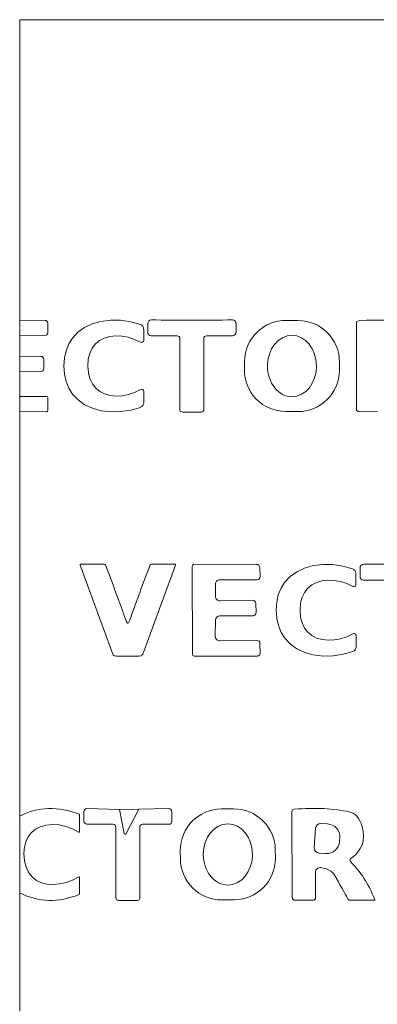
# Model space of a CAD drawing. Extents: x 0 to 650, y 0 to 488.
# Drawn here: x 0 to 89.3, y 242.1 to 488 of the extents above; entities that cross this region are included whole.
import ezdxf

# ---------------------------------------------------------------- set-up
doc = ezdxf.new("R2010")
doc.units = 0
doc.linetypes.add('Solid', pattern=[0])
doc.layers.add('Layer 1', color=7, linetype='Solid', lineweight=0)

msp = doc.modelspace()

# ---------------------------------------------------------------- linework, layer by layer
at = {"layer": 'Layer 1', "color": 7, "linetype": 'Solid', "lineweight": 0}
for p, q in [((0, 412.75), (0, 488)), ((0, 488), (650, 488)), ((0, 403.77), (0, 409.16)), ((0, 393.84), (0, 400.18)), ((0, 289.08), (0, 390.15)), ((0, 0), (0, 269.9))]:
    msp.add_line(p, q, dxfattribs=at)
at = {"layer": 'Layer 1', "color": 9, "linetype": 'Solid', "lineweight": 0}
for p, q in [((6.33, 412.88), (0, 412.75)), ((7, 409.79), (7, 412.23)), ((16.18, 411.13), (14.54, 409.95)), ((18.13, 412.05), (16.18, 411.13)), ((20.26, 412.65), (18.13, 412.05)), ((22.7, 412.95), (20.26, 412.65)), ((25.21, 412.91), (22.7, 412.95)), ((27.72, 412.54), (25.21, 412.91)), ((30.16, 411.86), (27.72, 412.54)), ((30.97, 407.88), (30.96, 410.72)), ((31.97, 412.1), (31.97, 409.91)), ((54.02, 409.9), (54.02, 412.1)), ((69.57, 412.87), (66.57, 412.89)), ((84.07, 412.18), (84.1, 390.77)), ((0, 409.16), (6.31, 409.11)), ((13.17, 408.47), (12.26, 407)), ((14.54, 409.95), (13.17, 408.47)), ((19.96, 407.83), (21.12, 408.44)), ((21.12, 408.44), (22.5, 408.85)), ((22.5, 408.85), (23.97, 409.02)), ((23.97, 409.02), (25.53, 408.95)), ((25.53, 408.95), (27.11, 408.66)), ((27.11, 408.66), (28.67, 408.14)), ((32.82, 409.06), (39.34, 409.05)), ((40.03, 408.36), (40.01, 390.47)), ((45.97, 390.47), (45.96, 408.36)), ((46.65, 409.05), (53.16, 409.05)), ((12.26, 407), (11.59, 405.31)), ((17.5, 404.62), (18.12, 405.93)), ((18.12, 405.93), (18.95, 407)), ((18.95, 407), (19.96, 407.83)), ((28.67, 408.14), (30.17, 407.41)), ((5.31, 403.88), (0, 403.77)), ((11.19, 403.5), (11.06, 401.47)), ((11.59, 405.31), (11.19, 403.5)), ((17.14, 403.17), (17.5, 404.62)), ((6.01, 400.77), (6.01, 403.19)), ((11.06, 401.47), (11.2, 399.45)), ((17.02, 401.49), (17.14, 403.17)), ((17.15, 399.81), (17.02, 401.49)), ((56.13, 402.59), (56.11, 400.57)), ((79.85, 400.41), (79.87, 402.43)), ((0, 400.18), (5.36, 400.13)), ((11.2, 399.45), (11.6, 397.64)), ((17.51, 398.36), (17.15, 399.81)), ((11.6, 397.64), (12.28, 395.95)), ((18.14, 397.05), (17.51, 398.36)), ((18.98, 395.98), (18.14, 397.05)), ((19.99, 395.15), (18.98, 395.98)), ((6.7, 393.92), (0, 393.84)), ((6.99, 390.36), (6.99, 393.63)), ((12.28, 395.95), (13.2, 394.49)), ((13.2, 394.49), (14.58, 393.01)), ((21.15, 394.55), (19.99, 395.15)), ((22.53, 394.15), (21.15, 394.55)), ((24, 393.98), (22.53, 394.15)), ((25.56, 394.06), (24, 393.98)), ((27.14, 394.36), (25.56, 394.06)), ((28.7, 394.89), (27.14, 394.36)), ((30.19, 395.62), (28.7, 394.89)), ((31, 392.31), (31, 395.15)), ((14.58, 393.01), (16.22, 391.84)), ((16.22, 391.84), (18.18, 390.93)), ((27.76, 390.48), (30.2, 391.17)), ((0, 390.15), (6.69, 390.07)), ((18.18, 390.93), (20.31, 390.34)), ((20.31, 390.34), (22.75, 390.05)), ((22.75, 390.05), (25.26, 390.1)), ((25.26, 390.1), (27.76, 390.48)), ((66.41, 390.13), (69.41, 390.11)), ((84.78, 390.09), (89.31, 390.1)), ((15.08, 351.79), (23.27, 329.53)), ((21.19, 351.99), (15.21, 351.99)), ((30.72, 329.53), (38.92, 351.78)), ((38.79, 351.98), (32.81, 351.98)), ((59.13, 351.96), (43.57, 351.92)), ((75.7, 351.94), (73.26, 351.63)), ((78.2, 351.9), (75.7, 351.94)), ((80.71, 351.53), (78.2, 351.9)), ((43.09, 351.44), (43.12, 329.49)), ((60.03, 348.91), (59.97, 351.12)), ((69.18, 350.11), (67.55, 348.94)), ((71.13, 351.03), (69.18, 350.11)), ((73.26, 351.63), (71.13, 351.03)), ((83.15, 350.85), (80.71, 351.53)), ((83.96, 346.88), (83.95, 349.72)), ((85, 351.08), (84.99, 348.89)), ((48.9, 343.93), (48.87, 347.01)), ((49.92, 348.08), (59.23, 348.1)), ((66.17, 347.45), (65.27, 345.99)), ((67.55, 348.94), (66.17, 347.45)), ((71.95, 345.99), (72.96, 346.82)), ((72.96, 346.82), (74.12, 347.43)), ((74.12, 347.43), (75.49, 347.84)), ((75.49, 347.84), (76.96, 348.01)), ((76.96, 348.01), (78.53, 347.94)), ((78.53, 347.94), (80.11, 347.65)), ((80.11, 347.65), (81.67, 347.13)), ((81.67, 347.13), (83.16, 346.4)), ((85.85, 348.04), (92.36, 348.04)), ((65.27, 345.99), (64.59, 344.3)), ((70.5, 343.61), (71.12, 344.92)), ((71.12, 344.92), (71.95, 345.99)), ((58.12, 342.97), (50.03, 342.84)), ((59.06, 339.9), (58.98, 342.15)), ((64.2, 342.49), (64.07, 340.47)), ((64.59, 344.3), (64.2, 342.49)), ((70.02, 340.48), (70.14, 342.16)), ((70.14, 342.16), (70.5, 343.61)), ((64.07, 340.47), (64.21, 338.45)), ((70.15, 338.8), (70.02, 340.48)), ((48.84, 334), (48.88, 338.04)), ((49.95, 339.11), (58.27, 339.09)), ((64.21, 338.45), (64.61, 336.64)), ((70.52, 337.35), (70.15, 338.8)), ((71.15, 336.04), (70.52, 337.35)), ((64.61, 336.64), (65.29, 334.95)), ((65.29, 334.95), (66.21, 333.49)), ((71.98, 334.98), (71.15, 336.04)), ((72.99, 334.15), (71.98, 334.98)), ((83.19, 334.62), (81.7, 333.89)), ((59.33, 332.94), (50.01, 332.85)), ((60.03, 329.69), (60, 332.28)), ((66.21, 333.49), (67.59, 332.01)), ((74.15, 333.55), (72.99, 334.15)), ((75.53, 333.15), (74.15, 333.55)), ((77, 332.99), (75.53, 333.15)), ((78.56, 333.06), (77, 332.99)), ((80.14, 333.36), (78.56, 333.06)), ((81.7, 333.89), (80.14, 333.36)), ((84, 331.31), (84, 334.15)), ((67.59, 332.01), (69.23, 330.84)), ((69.23, 330.84), (71.18, 329.93)), ((71.18, 329.93), (73.32, 329.34)), ((80.76, 329.48), (83.2, 330.18)), ((43.56, 329.05), (59.41, 329.06)), ((73.32, 329.34), (75.75, 329.05)), ((75.75, 329.05), (78.26, 329.1)), ((78.26, 329.1), (80.76, 329.48)), ((24.96, 290.76), (16.76, 290.93)), ((29.72, 290.84), (24.96, 290.76)), ((37.2, 290.97), (29.72, 290.84)), ((53.39, 290.88), (50.41, 290.86)), ((14.93, 285.22), (14.93, 289.33)), ((16.01, 290.2), (16.01, 287.83)), ((37.99, 287.73), (37.99, 290.19)), ((68, 290.19), (68.07, 268.74)), ((2.85, 284.91), (3.91, 285.79)), ((3.91, 285.79), (5.14, 286.43)), ((5.14, 286.43), (6.6, 286.83)), ((6.6, 286.83), (8.16, 286.98)), ((8.16, 286.98), (9.84, 286.87)), ((9.84, 286.87), (11.53, 286.5)), ((11.53, 286.5), (13.17, 285.9)), ((13.17, 285.9), (14.71, 285.09)), ((16.8, 287.04), (23.28, 287.04)), ((24.02, 286.3), (24.02, 268.62)), ((29.98, 268.57), (29.98, 286.32)), ((30.7, 287.03), (37.3, 287.03)), ((73.87, 286.03), (73.58, 281.15)), ((76.88, 287.1), (75.21, 287.21)), ((1.51, 282.66), (2.08, 283.89)), ((2.08, 283.89), (2.85, 284.91)), ((79.9, 282.7), (79.97, 283.72)), ((1.05, 279.75), (1.17, 281.31)), ((1.17, 281.31), (1.51, 282.66)), ((40.11, 280.42), (40.13, 278.42)), ((63.85, 278.58), (63.83, 280.58)), ((1.18, 277.88), (1.05, 279.75)), ((74.76, 279.82), (76.42, 279.72)), ((1.58, 276.29), (1.18, 277.88)), ((2.26, 274.9), (1.58, 276.29)), ((75.17, 276.21), (76.65, 275.86)), ((76.65, 275.86), (77.7, 275.3)), ((3.17, 273.79), (2.26, 274.9)), ((4.22, 273), (3.17, 273.79)), ((5.41, 272.44), (4.22, 273)), ((13.19, 273.09), (11.57, 272.5)), ((14.75, 273.88), (13.19, 273.09)), ((14.96, 269.72), (14.96, 273.76)), ((73.9, 268.68), (73.88, 275.08)), ((77.7, 275.3), (78.43, 274.61)), ((78.43, 274.61), (79.06, 273.67)), ((6.82, 272.09), (5.41, 272.44)), ((8.32, 271.99), (6.82, 272.09)), ((9.93, 272.13), (8.32, 271.99)), ((11.57, 272.5), (9.93, 272.13)), ((50.57, 268.12), (53.55, 268.14)), ((82.35, 268.07), (88.57, 268.09)), ((24.62, 268.01), (29.43, 268.01)), ((68.76, 268.05), (73.29, 268.06))]:
    msp.add_line(p, q, dxfattribs=at)
at = {"layer": 'Layer 1', "color": 8, "linetype": 'Solid', "lineweight": 0}
for p, q in [((0, 409.16), (0, 412.75)), ((0, 400.18), (0, 403.77)), ((0, 390.15), (0, 393.84)), ((0, 269.9), (0, 289.08))]:
    msp.add_line(p, q, dxfattribs=at)
at = {"layer": 'Layer 1', "color": 251, "linetype": 'Solid', "lineweight": 0}
for p, q in [((24.96, 290.76), (26.12, 284.76)), ((26.59, 284.69), (29.72, 290.84))]:
    msp.add_line(p, q, dxfattribs=at)
at = {"layer": 'Layer 1', "color": 9, "linetype": 'Solid', "lineweight": 0}
for centre, start, end in [((66.5, 402.52), 89.6, 179.6), ((69.5, 402.5), 359.6, 449.6), ((66.48, 400.5), 179.6, 269.6), ((69.48, 400.48), 269.6, 359.6), ((50.48, 280.49), 90.4, 180.4), ((53.46, 280.51), 0.4, 90.4), ((50.5, 278.49), 180.4, 270.4), ((53.48, 278.51), 270.4, 360.4)]:
    msp.add_arc(centre, 10.37, start, end, dxfattribs=at)
for centre, major_axis, ratio, start_param, end_param in [((-117.92, 222.27), (227.31, 183.55), 0.227771, 0.179079, 0.320619), ((6.34, 412.23), (0.66, 0.005), 0.984963, 6.275724, 7.861443), ((29.75, 410.72), (0.2, 1.19), 0.998555, 4.885985, 6.109589), ((32.88, 412.1), (0.902, -0.003), 0.998379, 1.568469, 3.14392), ((88.18, 419.03), (87.48, 3.37), 0.057538, 4.025776, 4.167315), ((-2.19, 419.06), (87.47, -3.42), 0.057542, 5.257421, 5.398961), ((53.11, 412.1), (0.902, 0.003), 0.998379, 6.280858, 7.856309), ((84.68, 412.18), (0.609, 0.022), 0.997541, 1.605827, 3.106562), ((6.32, 409.79), (0.68, -0.005), 0.999895, 4.705143, 6.290431), ((32.83, 409.91), (0, -0.855), 1, 4.711226, 6.282023), ((39.34, 408.36), (0.411, -0.547), 1, 0.925164, 2.49596), ((46.65, 408.36), (0.682, 0.046), 1, 1.504064, 3.07486), ((53.16, 409.9), (0.855, 0.003), 1, 4.709697, 6.280493), ((68, 401.49), (-0.01, 7.66), 0.798956, 0, 1.570796), ((68, 401.49), (-0.01, 7.66), 0.798956, 4.712389, 6.283185), ((30.44, 407.88), (0.137, 0.522), 0.990368, 2.877415, 4.976566), ((5.32, 403.19), (0.69, 0.005), 0.999898, 6.276043, 7.861124), ((68, 401.49), (-0.01, 7.66), 0.798956, 1.570796, 3.141593), ((68, 401.49), (-0.01, 7.66), 0.798956, 3.141593, 4.712389), ((5.37, 400.77), (0.64, -0.005), 0.999882, 4.704697, 6.290877), ((6.7, 393.63), (0.271, -0.105), 1, 0.368667, 1.939463), ((30.46, 395.15), (0.14, -0.522), 0.990368, 1.306619, 3.40577), ((29.79, 392.31), (0.21, -1.19), 0.998555, 0.173596, 1.3972), ((6.7, 390.36), (0.29, -0.005), 0.999445, 4.695728, 6.299846), ((40.45, 390.47), (0.03, 0.447), 0.997941, 1.63699, 3.075399), ((223.96, 395.11), (183.65, 5.06), 0.004797, 3.1707, 3.31224), ((-138.06, 395.21), (183.72, -5.17), 0.004795, 6.11255, 6.254089), ((45.52, 390.47), (0.03, -0.447), 0.997941, 0.066194, 1.504603), ((84.78, 390.77), (0.082, 0.681), 1, 1.692467, 3.263264), ((15.21, 351.85), (0.028, -0.143), 0.972994, 2.951404, 4.902578), ((21.19, 351.71), (0.053, -0.277), 0.98261, 1.756216, 2.956173), ((21.64, 322.84), (35.31, -101.37), 0.090071, 1.687528, 1.829068), ((32.34, 322.84), (35.39, 101.34), 0.090071, 1.312525, 1.454064), ((32.81, 351.7), (0.053, 0.277), 0.98261, 0.18542, 1.385377), ((38.79, 351.84), (0.028, 0.143), 0.972994, 4.5222, 6.473374), ((43.57, 351.45), (0.483, 0.005), 0.9798, 1.560383, 3.152006), ((59.13, 351.11), (0.006, -0.846), 0.999927, 1.57682, 3.135569), ((85.9, 351.08), (0.901, -0.003), 0.998379, 1.568469, 3.14392), ((141.13, 358.03), (87.36, 3.4), 0.057538, 4.025776, 4.167315), ((82.74, 349.71), (0.2, 1.19), 0.998555, 4.885985, 6.109589), ((49.92, 347.04), (0.01, -1.05), 0.999822, 3.13216, 4.721822), ((59.23, 348.9), (0.006, -0.796), 0.999922, 6.276936, 7.860231), ((83.43, 346.87), (0.137, 0.522), 0.990368, 2.877415, 4.976566), ((85.85, 348.89), (0.391, -0.759), 1, 4.235936, 5.806732), ((50.01, 343.94), (1.11, 0.02), 0.999878, 3.137089, 4.716893), ((58.13, 342.12), (0.856, 0.022), 0.988538, 0.01226, 1.558536), ((58.27, 339.88), (0.011, -0.786), 0.999688, 6.270688, 7.866479), ((29.67, 393.82), (2.65, 56.58), 0.05794, 3.00274, 3.144279), ((32.58, 393.82), (5.56, 56.58), 0.037209, 3.145231, 3.286771), ((49.95, 338.03), (0, 1.08), 0.990522, 0.004717, 1.56608), ((83.46, 334.16), (0.14, -0.521), 0.990368, 1.306619, 3.40577), ((50, 334.01), (1.16, 0.01), 0.999963, 3.137282, 4.716699), ((59.34, 332.27), (0.02, -0.664), 1, 1.556564, 3.12736), ((59.41, 329.69), (0.176, 0.599), 1, 3.428365, 4.999161), ((82.79, 331.32), (0.21, -1.19), 0.998555, 0.173596, 1.3972), ((23.95, 329.79), (0.074, -0.732), 0.992696, 4.971474, 6.0241), ((255.42, 335.91), (231.66, 6.82), 0.005032, 3.167105, 3.308644), ((-201.42, 336.1), (231.64, -7.01), 0.005032, 6.116133, 6.257672), ((30.03, 329.79), (0.075, 0.732), 0.992696, 3.400678, 4.453303), ((43.56, 329.49), (0.176, 0.407), 1, 1.979509, 3.550305), ((84.02, -377.35), (78.21, -668.22), 0.155152, 3.05732, 3.198859), ((16.74, 290.2), (0.73, -0.01), 0.999645, 1.557466, 3.154923), ((37.21, 290.19), (0.78, 0.005), 0.99992, 6.276857, 7.86031), ((68.61, 290.19), (0.61, 0.023), 0.997541, 1.605827, 3.106562), ((-134.08, 99.59), (227.47, 184.26), 0.227771, 0.179079, 0.320619), ((14.74, 289.32), (0.038, 0.207), 0.922866, 4.909214, 6.08636), ((16.8, 287.83), (0.002, -0.79), 1, 4.709745, 6.280542), ((-67.96, 33.23), (151.33, 256.48), 0.109366, 6.177499, 6.319038), ((23.28, 286.3), (0.625, -0.396), 1, 0.565112, 2.135908), ((30.7, 286.32), (0.72, 0), 0.986111, 1.570796, 3.141593), ((37.3, 287.73), (0, -0.7), 0.985714, 6.283185, 7.853982), ((52, 279.5), (-0.01, 7.66), 0.801567, 0, 1.570796), ((52, 279.5), (-0.01, 7.66), 0.801567, 4.712389, 6.283185), ((75.13, 285.95), (0.61, 1.1), 1, 0.446805, 2.017601), ((76.68, 283.92), (3.28, -0.2), 0.969605, 6.283185, 7.853982), ((-480.46, 529.56), (565.8, -248.08), 0.096967, 6.220007, 6.361546), ((14.79, 285.22), (0.04, 0.143), 0.959604, 2.85842, 4.995561), ((74.83, 281.08), (0.922, 0.859), 1, 2.330495, 3.901291), ((76.62, 282.9), (3.28, -0.2), 0.969605, 4.712389, 6.283185), ((52, 279.5), (-0.01, 7.66), 0.801567, 1.570796, 3.141593), ((52, 279.5), (-0.01, 7.66), 0.801567, 3.141593, 4.712389), ((82.99, 278.06), (0.334, -0.413), 0.980339, 3.032279, 4.821703), ((75.02, 275.08), (1.13, -0.07), 0.999106, 1.505282, 3.207107), ((-39.53, 50.65), (117.37, 230.5), 0.268035, 6.057586, 6.199125), ((14.82, 273.76), (0.136, 0.036), 0.991111, 6.023621, 8.113546), ((-57.02, 552.94), (139.54, -285.31), 0.006945, 6.07382, 6.215359), ((69.09, 940.32), (62.89, 672.25), 0.154741, 3.080882, 3.222421), ((14.69, 269.72), (0.261, 0.056), 0.971021, 4.918515, 6.077059), ((24.62, 268.62), (0, 0.61), 0.983607, 1.570796, 3.141593), ((29.43, 268.57), (0, -0.56), 0.982143, 6.283185, 7.853982), ((68.75, 268.74), (0.663, 0.18), 1, 2.87973, 4.450526), ((73.29, 268.68), (0.617, 0), 1, 4.715361, 6.286157), ((82.35, 268.41), (0.328, 0.094), 0.99181, 3.420885, 4.433097), ((88.57, 268.22), (0.025, -0.129), 0.98261, 6.097766, 8.039401)]:
    msp.add_ellipse(centre, major_axis=major_axis, ratio=ratio, start_param=start_param, end_param=end_param, dxfattribs=at)
at = {"layer": 'Layer 1', "color": 251, "linetype": 'Solid', "lineweight": 0}
msp.add_ellipse((26.37, 284.8), major_axis=(0.151, -0.202), ratio=0.988071, start_param=4.253572, end_param=6.742002, dxfattribs=at)

doc.saveas('drawing.dxf')
